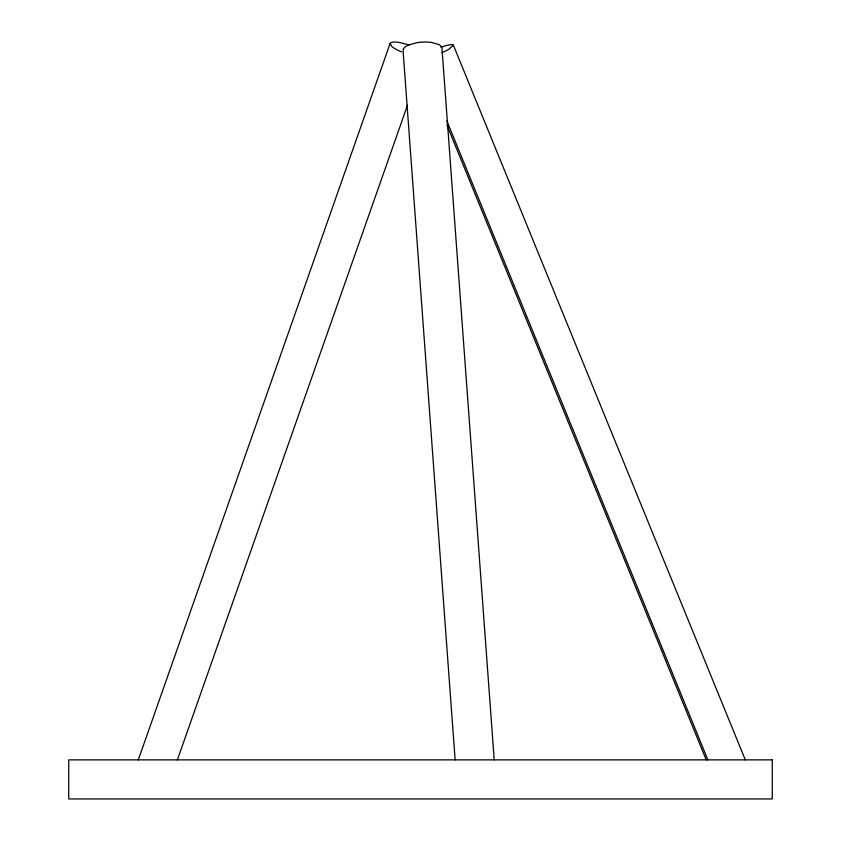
<?xml version="1.0" encoding="UTF-8"?>
<svg xmlns="http://www.w3.org/2000/svg" width="841" height="841" viewBox="0 0 841 841"><rect width="100%" height="100%" fill="white"/><g stroke="black" fill="none" stroke-linecap="round" stroke-linejoin="round"><path stroke-width="1.26" d="M440.894 47.191L447.664 45.214A21.204 3.175 -22.2 0 1 453.362 45.151L449.21 48.999A16.505 2.47 -22.2 0 1 441.956 52.689M138.302 759.865L390.119 43.469L391.107 42.555A21.193 5.099 19.4 0 1 400.19 42.618L409.147 44.92M177.388 759.865L407.496 105.209M453.362 45.151L745.305 759.865M446.876 120.925L707.859 759.865M446.949 125.141L706.219 759.865M390.119 43.469L391.706 46.392A16.515 3.974 19.4 0 0 401.641 51.9M494.214 759.865L441.956 48.021L441.157 46.223L439.097 44.626L431.78 42.471A21.193 8.421 -4.2 0 0 416.968 42.67L408.379 45.046L405.394 46.707L403.575 48.547L403.049 50.418L455.128 759.865M772.259 759.865L68.741 759.865L68.741 798.95L772.259 798.95L772.259 759.865"/></g></svg>
